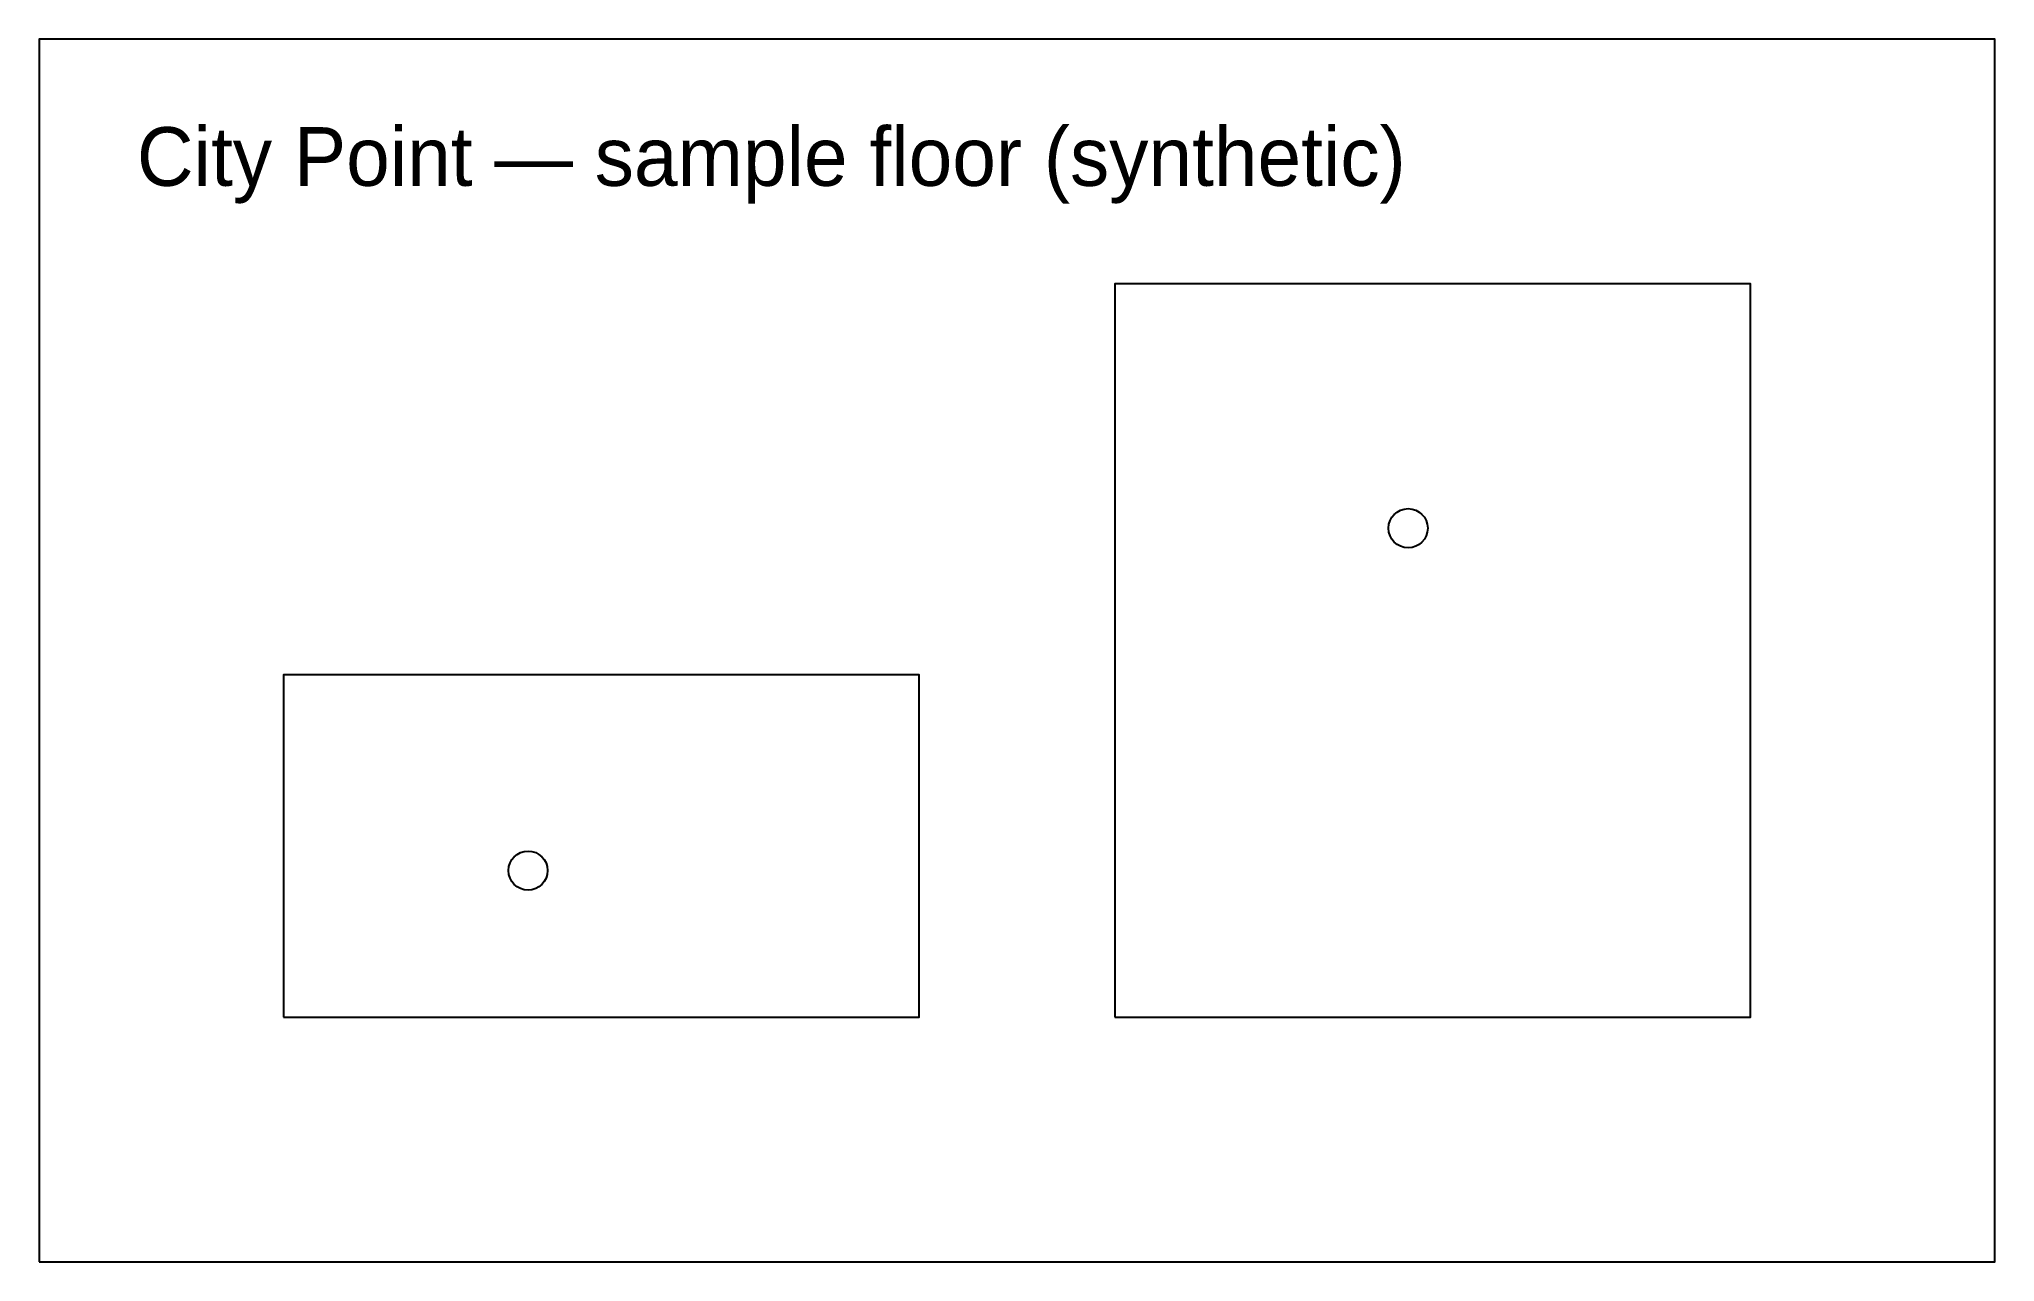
# Model space of a CAD drawing. Header units: metres. Extents: x 0 to 40, y 0 to 25.
import ezdxf

# ---------------------------------------------------------------- set-up
doc = ezdxf.new("R2010")
doc.units = ezdxf.units.M

msp = doc.modelspace()

# ---------------------------------------------------------------- linework, layer by layer
at = {"layer": 'CAMERAS'}
for centre in [(28, 15), (10, 8)]:
    msp.add_circle(centre, 0.4, dxfattribs=at)
at = {"layer": 'ROOMS'}
for points in [[(22, 5), (35, 5), (35, 20), (22, 20)], [(5, 5), (18, 5), (18, 12), (5, 12)]]:
    msp.add_lwpolyline(points, close=True, dxfattribs=at)
at = {"layer": 'WALLS'}
msp.add_lwpolyline([(0, 0), (40, 0), (40, 25), (0, 25)], close=True, dxfattribs=at)

# ---------------------------------------------------------------- texts
at = {"layer": 'TEXT'}
msp.add_text('City Point — sample floor (synthetic)', height=1.2, dxfattribs=at).set_placement((2, 22))

doc.saveas('drawing.dxf')
